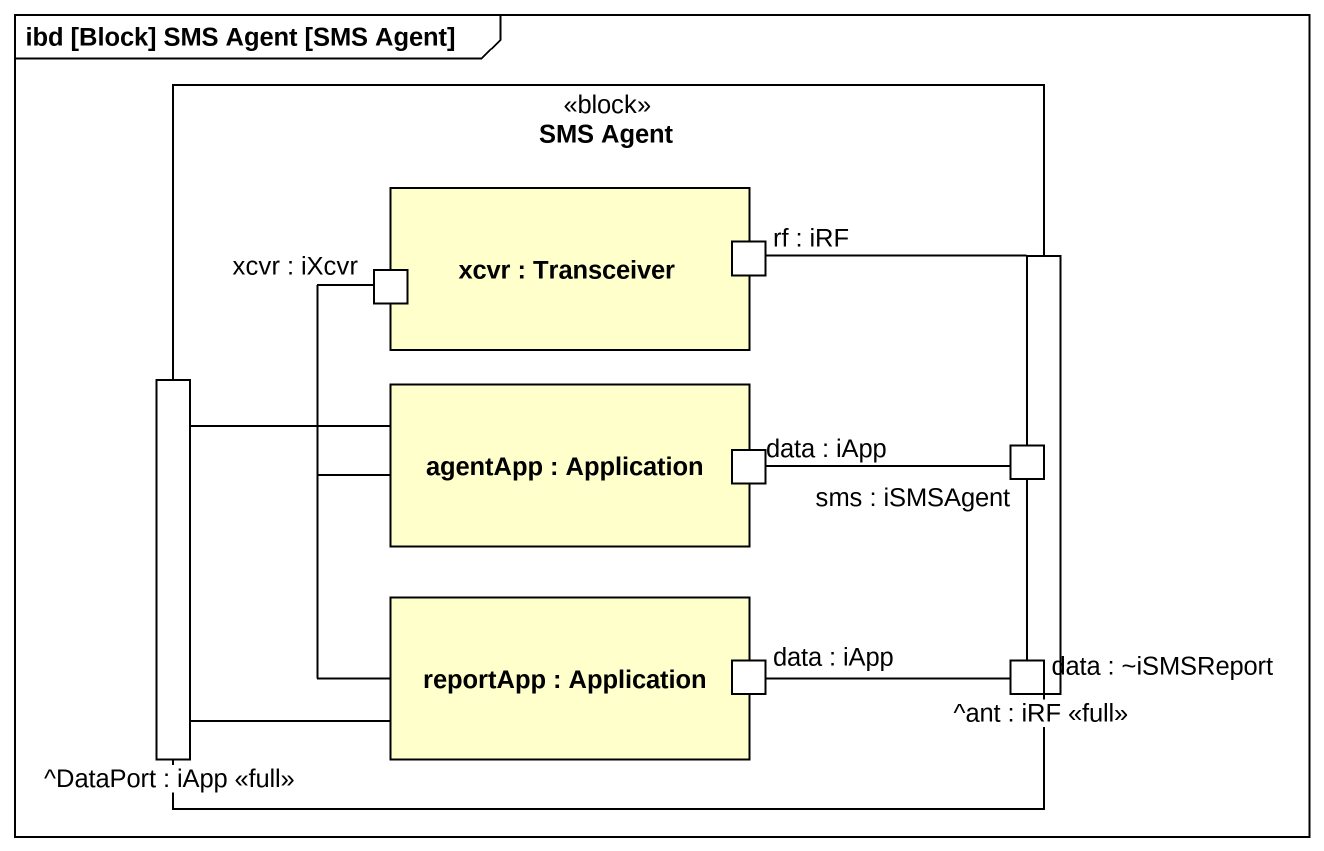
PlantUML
@startuml
mainframe ibd [Block] SMS Agent [SMS Agent]
rectangle "SMS Agent" as SMS_Agent <<block>> {
  rectangle "xcvr : Transceiver" as xcvr {
    port "xcvr : iXcvr" as xcvr_iXcvr
    port "rf : iRF" as rf_iRF
  }
  port "^ant : iRF <<full>>" as ant_iRF_full
  port "^DataPort : iApp <<full>>" as DataPort_iApp_full
  rectangle "agentApp : Application" as agentApp {
    port "data : iApp" as data_iApp
  }
  port "sms : iSMSAgent" as sms_iSMSAgent
  rectangle "reportApp : Application" as reportApp {
    port "data : iApp" as data_iApp_2
  }
  port "data : ~iSMSReport" as data_iSMSReport
}
xcvr_iXcvr -- agentApp
xcvr_iXcvr -- reportApp
rf_iRF -- ant_iRF_full
DataPort_iApp_full -right- agentApp
DataPort_iApp_full -right- reportApp
data_iApp -right- sms_iSMSAgent
data_iApp_2 -right- data_iSMSReport
@enduml
